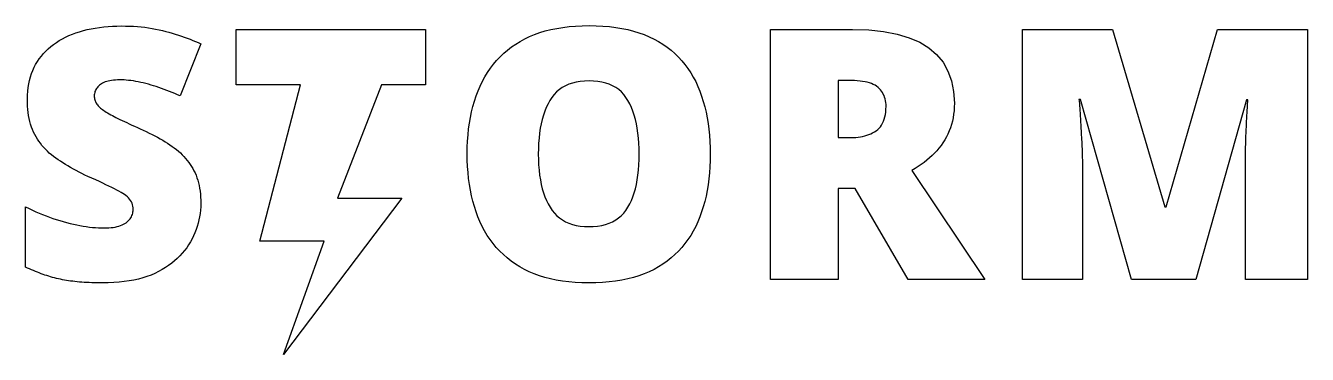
# Model space of a CAD drawing. Header units: millimetres. Extents: x 0 to 40, y 0 to 10.3.
import ezdxf

# ---------------------------------------------------------------- set-up
doc = ezdxf.new("R2010")
doc.units = ezdxf.units.MM

msp = doc.modelspace()

# ---------------------------------------------------------------- linework, layer by layer
for points in [[(5.4654, 4.7134), (5.4632, 4.6082), (5.4565, 4.5039), (5.4453, 4.4005), (5.4296, 4.298), (5.4095, 4.1965), (5.3848, 4.0958), (5.3557, 3.9961), (5.3221, 3.8972), (5.2841, 3.7993), (5.2415, 3.7023), (5.1945, 3.6062), (5.143, 3.511), (5.0868, 3.4177), (5.0258, 3.3274), (4.9599, 3.2401), (4.8891, 3.1557), (4.8135, 3.0743), (4.7331, 2.9959), (4.6477, 2.9204), (4.5576, 2.8479), (4.4625, 2.7783), (4.3626, 2.7117), (4.2579, 2.648), (4.1483, 2.5873), (4.0335, 2.5306), (3.9131, 2.4788), (3.7872, 2.4319), (3.6558, 2.39), (3.5188, 2.353), (3.3763, 2.3209), (3.2282, 2.2938), (3.0746, 2.2716), (2.9155, 2.2543), (2.7508, 2.242), (2.5806, 2.2346), (2.4048, 2.2321), (2.3165, 2.2324), (2.23, 2.2335), (2.1455, 2.2352), (2.0629, 2.2375), (1.9822, 2.2406), (1.9033, 2.2444), (1.8264, 2.2488), (1.7514, 2.2539), (1.6782, 2.2598), (1.607, 2.2662), (1.5376, 2.2734), (1.4702, 2.2813), (1.404, 2.2899), (1.3386, 2.2993), (1.2738, 2.3096), (1.2097, 2.3207), (1.1463, 2.3327), (1.0835, 2.3455), (1.0215, 2.3591), (0.9601, 2.3736), (0.8994, 2.3889), (0.8394, 2.405), (0.7801, 2.422), (0.7214, 2.4398), (0.663, 2.4584), (0.6042, 2.478), (0.5452, 2.4985), (0.4858, 2.5199), (0.4262, 2.5422), (0.3662, 2.5655), (0.3059, 2.5896), (0.2453, 2.6147), (0.1845, 2.6406), (0.1233, 2.6675), (0.0618, 2.6953), (0, 2.724), (0, 4.6041), (0.1057, 4.5523), (0.2116, 4.5025), (0.3177, 4.4548), (0.4239, 4.4091), (0.5302, 4.3655), (0.6367, 4.324), (0.7434, 4.2845), (0.8502, 4.247), (0.9571, 4.2116), (1.0642, 4.1782), (1.1715, 4.1469), (1.2789, 4.1177), (1.3856, 4.0906), (1.4905, 4.0659), (1.5939, 4.0435), (1.6955, 4.0235), (1.7955, 4.0059), (1.8938, 3.9906), (1.9904, 3.9776), (2.0854, 3.9671), (2.1787, 3.9588), (2.2703, 3.9529), (2.3602, 3.9494), (2.4485, 3.9482), (2.5251, 3.9494), (2.5982, 3.9528), (2.6678, 3.9585), (2.7339, 3.9664), (2.7966, 3.9767), (2.8557, 3.9892), (2.9113, 4.004), (2.9635, 4.0211), (3.0121, 4.0405), (3.0573, 4.0621), (3.099, 4.086), (3.1372, 4.1122), (3.1721, 4.1401), (3.204, 4.1693), (3.2328, 4.1996), (3.2586, 4.2312), (3.2814, 4.264), (3.3011, 4.298), (3.3178, 4.3332), (3.3315, 4.3697), (3.3421, 4.4073), (3.3497, 4.4462), (3.3543, 4.4863), (3.3558, 4.5276), (3.3535, 4.5778), (3.3468, 4.6264), (3.3356, 4.6734), (3.3199, 4.7189), (3.2998, 4.7627), (3.2752, 4.8049), (3.2461, 4.8456), (3.2125, 4.8846), (3.1744, 4.9221), (3.1318, 4.958), (3.0848, 4.9922), (3.0333, 5.0249), (2.9765, 5.0578), (2.9135, 5.0928), (2.8444, 5.1298), (2.7692, 5.1688), (2.6877, 5.21), (2.6002, 5.2531), (2.5065, 5.2983), (2.4066, 5.3456), (2.3006, 5.3949), (2.1885, 5.4462), (2.0701, 5.4996), (1.9457, 5.5551), (1.8502, 5.6008), (1.7568, 5.6469), (1.6656, 5.6934), (1.5765, 5.7403), (1.4895, 5.7875), (1.4046, 5.8352), (1.3219, 5.8832), (1.2413, 5.9316), (1.1628, 5.9803), (1.0864, 6.0295), (1.0122, 6.079), (0.9401, 6.1289), (0.8704, 6.18), (0.8034, 6.2329), (0.7392, 6.2878), (0.6777, 6.3445), (0.619, 6.4032), (0.5629, 6.4637), (0.5097, 6.5261), (0.4591, 6.5905), (0.4113, 6.6567), (0.3662, 6.7248), (0.3238, 6.7949), (0.2842, 6.8668), (0.2475, 6.9412), (0.2141, 7.0189), (0.1838, 7.0997), (0.1567, 7.1838), (0.1328, 7.271), (0.112, 7.3614), (0.0945, 7.455), (0.0802, 7.5518), (0.069, 7.6517), (0.061, 7.7549), (0.0562, 7.8613), (0.0547, 7.9708), (0.0572, 8.0948), (0.065, 8.2154), (0.0779, 8.3325), (0.0959, 8.4463), (0.1192, 8.5566), (0.1476, 8.6635), (0.1811, 8.767), (0.2198, 8.8671), (0.2637, 8.9638), (0.3127, 9.057), (0.3669, 9.1469), (0.4263, 9.2333), (0.4903, 9.3163), (0.5582, 9.3958), (0.6302, 9.4717), (0.7063, 9.5442), (0.7863, 9.6132), (0.8704, 9.6787), (0.9585, 9.7408), (1.0506, 9.7993), (1.1467, 9.8543), (1.2469, 9.9059), (1.3511, 9.9539), (1.4593, 9.9985), (1.571, 10.0395), (1.6856, 10.077), (1.8033, 10.1109), (1.9238, 10.1412), (2.0474, 10.1679), (2.1739, 10.1911), (2.3033, 10.2107), (2.4358, 10.2268), (2.5711, 10.2393), (2.7095, 10.2482), (2.8508, 10.2536), (2.9951, 10.2553), (3.1215, 10.2542), (3.2459, 10.2506), (3.3681, 10.2448), (3.4882, 10.2365), (3.6061, 10.2259), (3.722, 10.213), (3.8357, 10.1977), (3.9473, 10.18), (4.0567, 10.16), (4.1641, 10.1377), (4.2693, 10.113), (4.3723, 10.0859), (4.4735, 10.0573), (4.5727, 10.0281), (4.6702, 9.9981), (4.7659, 9.9675), (4.8597, 9.9362), (4.9517, 9.9042), (5.0419, 9.8715), (5.1302, 9.8382), (5.2168, 9.8041), (5.3015, 9.7694), (5.3844, 9.734), (5.4654, 9.6979), (4.8205, 8.0692), (4.7368, 8.1068), (4.6534, 8.1431), (4.5701, 8.1781), (4.4871, 8.2119), (4.4043, 8.2443), (4.3218, 8.2755), (4.2395, 8.3054), (4.1574, 8.3339), (4.0755, 8.3612), (3.9939, 8.3872), (3.9125, 8.4119), (3.8313, 8.4354), (3.7507, 8.4572), (3.6711, 8.4771), (3.5925, 8.4951), (3.5149, 8.5113), (3.4383, 8.5255), (3.3626, 8.5378), (3.288, 8.5483), (3.2143, 8.5568), (3.1416, 8.5635), (3.0699, 8.5682), (2.9992, 8.571), (2.9295, 8.572), (2.8635, 8.571), (2.8006, 8.568), (2.7406, 8.5631), (2.6835, 8.5562), (2.6294, 8.5473), (2.5783, 8.5365), (2.5302, 8.5236), (2.485, 8.5088), (2.4427, 8.4921), (2.4034, 8.4733), (2.3671, 8.4526), (2.3337, 8.4299), (2.3032, 8.4057), (2.2753, 8.3804), (2.2501, 8.3541), (2.2275, 8.3267), (2.2075, 8.2982), (2.1903, 8.2687), (2.1757, 8.2381), (2.1637, 8.2064), (2.1544, 8.1737), (2.1478, 8.1399), (2.1438, 8.1051), (2.1425, 8.0692), (2.1434, 8.0385), (2.1464, 8.0084), (2.1513, 7.979), (2.1582, 7.9501), (2.1671, 7.9219), (2.178, 7.8943), (2.1908, 7.8673), (2.2056, 7.8408), (2.2224, 7.815), (2.2411, 7.7898), (2.2619, 7.7652), (2.2846, 7.7412), (2.3096, 7.7174), (2.3372, 7.6931), (2.3676, 7.6685), (2.4005, 7.6435), (2.4362, 7.6181), (2.4745, 7.5923), (2.5154, 7.5662), (2.559, 7.5396), (2.6053, 7.5127), (2.6542, 7.4854), (2.7058, 7.4578), (2.76, 7.4297), (2.8173, 7.4008), (2.878, 7.3707), (2.9421, 7.3392), (3.0096, 7.3064), (3.0806, 7.2724), (3.1549, 7.2371), (3.2327, 7.2004), (3.3139, 7.1625), (3.3985, 7.1233), (3.4865, 7.0828), (3.5779, 7.041), (3.6728, 6.9979), (3.7663, 6.9557), (3.8575, 6.9128), (3.9464, 6.8692), (4.0329, 6.8249), (4.117, 6.7799), (4.1988, 6.7342), (4.2783, 6.6879), (4.3553, 6.6409), (4.4301, 6.5932), (4.5025, 6.5448), (4.5725, 6.4957), (4.6402, 6.4459), (4.7054, 6.3951), (4.768, 6.3427), (4.828, 6.2888), (4.8855, 6.2334), (4.9404, 6.1765), (4.9927, 6.118), (5.0424, 6.058), (5.0895, 5.9966), (5.1341, 5.9336), (5.1761, 5.869), (5.2155, 5.803), (5.2523, 5.7354), (5.2863, 5.6657), (5.3174, 5.5932), (5.3455, 5.5178), (5.3707, 5.4397), (5.3929, 5.3587), (5.4121, 5.275), (5.4284, 5.1884), (5.4418, 5.099), (5.4521, 5.0068), (5.4595, 4.9118), (5.464, 4.814), (5.4654, 4.7134)], [(6.5677, 10.146), (12.4813, 10.146), (12.4813, 8.419), (11.1068, 8.419), (9.7355, 4.883), (11.7396, 4.883), (8.0477, 0), (9.3135, 3.536), (7.3094, 3.536), (8.5752, 8.419), (6.5677, 8.419)], [(21.3664, 6.2546), (21.3637, 6.0546), (21.3556, 5.8589), (21.3421, 5.6675), (21.3232, 5.4804), (21.299, 5.2976), (21.2693, 5.1192), (21.2343, 4.9451), (21.1939, 4.7753), (21.1481, 4.6099), (21.0969, 4.4488), (21.0403, 4.292), (20.9783, 4.1395), (20.9105, 3.992), (20.8365, 3.85), (20.7563, 3.7136), (20.6698, 3.5827), (20.5771, 3.4573), (20.4782, 3.3375), (20.3731, 3.2232), (20.2617, 3.1144), (20.1442, 3.0113), (20.0203, 2.9136), (19.8903, 2.8215), (19.7541, 2.7349), (19.6112, 2.6546), (19.4612, 2.5813), (19.3042, 2.5149), (19.1401, 2.4556), (18.969, 2.4032), (18.7908, 2.3578), (18.6055, 2.3194), (18.4132, 2.288), (18.2138, 2.2635), (18.0074, 2.2461), (17.7939, 2.2356), (17.5733, 2.2321), (17.358, 2.2356), (17.1492, 2.2461), (16.9469, 2.2635), (16.7511, 2.288), (16.5619, 2.3194), (16.3791, 2.3578), (16.203, 2.4032), (16.0333, 2.4556), (15.8702, 2.5149), (15.7136, 2.5813), (15.5635, 2.6546), (15.42, 2.7349), (15.2828, 2.8215), (15.1517, 2.9137), (15.0268, 3.0116), (14.908, 3.1151), (14.7954, 3.2241), (14.689, 3.3388), (14.5886, 3.4592), (14.4945, 3.5851), (14.4065, 3.7166), (14.3246, 3.8538), (14.2489, 3.9966), (14.1793, 4.145), (14.1156, 4.2983), (14.0574, 4.4559), (14.0048, 4.6177), (13.9577, 4.7838), (13.9161, 4.9542), (13.8801, 5.1288), (13.8496, 5.3076), (13.8247, 5.4907), (13.8053, 5.678), (13.7914, 5.8696), (13.7831, 6.0655), (13.7803, 6.2656), (13.7831, 6.4656), (13.7916, 6.6614), (13.8056, 6.8528), (13.8253, 7.0398), (13.8505, 7.2226), (13.8814, 7.401), (13.918, 7.5751), (13.9601, 7.7449), (14.0078, 7.9103), (14.0612, 8.0714), (14.1202, 8.2282), (14.1848, 8.3807), (14.2552, 8.5282), (14.3317, 8.6699), (14.4143, 8.806), (14.503, 8.9364), (14.5977, 9.061), (14.6985, 9.18), (14.8054, 9.2933), (14.9184, 9.4009), (15.0374, 9.5028), (15.1625, 9.599), (15.2937, 9.6896), (15.4309, 9.7744), (15.5744, 9.853), (15.7245, 9.9247), (15.8811, 9.9896), (16.0442, 10.0477), (16.2139, 10.0989), (16.3901, 10.1433), (16.5728, 10.1809), (16.762, 10.2116), (16.9578, 10.2355), (17.1601, 10.2526), (17.3689, 10.2629), (17.5843, 10.2663), (17.8031, 10.2628), (18.015, 10.2525), (18.22, 10.2352), (18.4181, 10.211), (18.6092, 10.1799), (18.7935, 10.1419), (18.9709, 10.097), (19.1413, 10.0452), (19.3049, 9.9865), (19.4615, 9.9209), (19.6112, 9.8484), (19.7541, 9.7689), (19.8903, 9.6832), (20.0203, 9.5919), (20.1442, 9.495), (20.2617, 9.3924), (20.3731, 9.2842), (20.4782, 9.1705), (20.5771, 9.0511), (20.6698, 8.926), (20.7563, 8.7954), (20.8365, 8.6591), (20.9105, 8.5173), (20.9783, 8.3698), (21.0403, 8.2173), (21.0969, 8.0605), (21.1481, 7.8994), (21.1939, 7.734), (21.2343, 7.5642), (21.2693, 7.3901), (21.299, 7.2117), (21.3232, 7.0289), (21.3421, 6.8418), (21.3556, 6.6504), (21.3637, 6.4547), (21.3664, 6.2546)], [(25.8025, 10.146), (26.3106, 10.13), (26.7745, 10.082), (27.1942, 10.0019), (27.5697, 9.8898), (27.901, 9.7456), (28.1882, 9.5694), (28.4312, 9.3612), (28.63, 9.121), (28.7846, 8.8487), (28.8951, 8.5444), (28.9613, 8.208), (28.9834, 7.8396), (28.981, 7.7225), (28.9736, 7.6081), (28.9612, 7.4963), (28.944, 7.3872), (28.9218, 7.2807), (28.8946, 7.1769), (28.8625, 7.0758), (28.8255, 6.9773), (28.7836, 6.8815), (28.7367, 6.7883), (28.6849, 6.6978), (28.6282, 6.6099), (28.5672, 6.5245), (28.5026, 6.4415), (28.4345, 6.3609), (28.3628, 6.2826), (28.2875, 6.2066), (28.2087, 6.133), (28.1263, 6.0618), (28.0403, 5.9929), (27.9508, 5.9264), (27.8577, 5.8622), (27.761, 5.8004), (27.6608, 5.7409), (29.9344, 2.3414), (27.5406, 2.3414), (25.89, 5.1834), (25.3544, 5.1834), (25.3544, 2.3414), (23.2447, 2.3414), (23.2447, 10.146)], [(34.5127, 2.3414), (32.9168, 7.9599), (32.8731, 7.9599), (32.8767, 7.9224), (32.8804, 7.8827), (32.884, 7.841), (32.8876, 7.7971), (32.8913, 7.7511), (32.8949, 7.703), (32.8986, 7.6527), (32.9022, 7.6004), (32.9059, 7.5459), (32.9095, 7.4892), (32.9132, 7.4305), (32.9168, 7.3696), (32.9204, 7.3072), (32.9241, 7.244), (32.9277, 7.18), (32.9314, 7.1151), (32.935, 7.0494), (32.9387, 6.9829), (32.9423, 6.9155), (32.9459, 6.8473), (32.9496, 6.7783), (32.9532, 6.7084), (32.9569, 6.6377), (32.9605, 6.5662), (32.964, 6.4944), (32.9672, 6.423), (32.9701, 6.352), (32.9727, 6.2814), (32.9749, 6.2111), (32.9769, 6.1412), (32.9786, 6.0717), (32.98, 6.0026), (32.981, 5.9339), (32.9818, 5.8655), (32.9822, 5.7976), (32.9824, 5.73), (32.9824, 2.3414), (31.1132, 2.3414), (31.1132, 10.146), (33.9224, 10.146), (35.5511, 4.6041), (35.5949, 4.6041), (37.1908, 10.146), (40, 10.146), (40, 2.3414), (38.0652, 2.3414), (38.0652, 5.7628), (38.0653, 5.825), (38.0655, 5.888), (38.0659, 5.9517), (38.0664, 6.016), (38.0671, 6.081), (38.068, 6.1467), (38.069, 6.2131), (38.0701, 6.2802), (38.0714, 6.3479), (38.0728, 6.4163), (38.0744, 6.4854), (38.0762, 6.5552), (38.0781, 6.6251), (38.0801, 6.6943), (38.0823, 6.7629), (38.0847, 6.8309), (38.0872, 6.8984), (38.0898, 6.9652), (38.0926, 7.0313), (38.0956, 7.0969), (38.0987, 7.1619), (38.102, 7.2263), (38.1054, 7.29), (38.109, 7.3532), (38.1125, 7.415), (38.1159, 7.4745), (38.1192, 7.5318), (38.1223, 7.587), (38.1253, 7.6399), (38.1281, 7.6907), (38.1307, 7.7392), (38.1332, 7.7856), (38.1356, 7.8297), (38.1378, 7.8717), (38.1399, 7.9114), (38.1418, 7.9489), (38.098, 7.9489), (36.524, 2.3414)], [(15.9993, 6.2546), (16.0018, 6.0811), (16.0095, 5.914), (16.0222, 5.7532), (16.04, 5.5988), (16.0629, 5.4508), (16.0908, 5.3091), (16.1239, 5.1739), (16.162, 5.045), (16.2053, 4.9224), (16.2536, 4.8063), (16.307, 4.6965), (16.3655, 4.5932), (16.4298, 4.4971), (16.5008, 4.4095), (16.5783, 4.3301), (16.6624, 4.2592), (16.7532, 4.1965), (16.8505, 4.1423), (16.9545, 4.0963), (17.0651, 4.0588), (17.1822, 4.0295), (17.306, 4.0087), (17.4364, 3.9961), (17.5733, 3.992), (17.7154, 3.9961), (17.8503, 4.0087), (17.9778, 4.0295), (18.098, 4.0588), (18.211, 4.0963), (18.3166, 4.1423), (18.415, 4.1965), (18.5061, 4.2592), (18.5899, 4.3301), (18.6664, 4.4095), (18.7357, 4.4971), (18.7976, 4.5932), (18.8535, 4.6965), (18.9045, 4.8063), (18.9506, 4.9224), (18.9919, 5.045), (19.0284, 5.1739), (19.0599, 5.3091), (19.0867, 5.4508), (19.1085, 5.5988), (19.1255, 5.7532), (19.1377, 5.914), (19.145, 6.0811), (19.1474, 6.2546), (19.145, 6.4282), (19.1377, 6.5956), (19.1255, 6.7568), (19.1085, 6.9117), (19.0867, 7.0604), (19.0599, 7.2029), (19.0284, 7.3392), (18.9919, 7.4692), (18.9506, 7.593), (18.9045, 7.7106), (18.8535, 7.8219), (18.7976, 7.9271), (18.7357, 8.0248), (18.6667, 8.1141), (18.5906, 8.1949), (18.5073, 8.2671), (18.4169, 8.3309), (18.3194, 8.3862), (18.2147, 8.4329), (18.1029, 8.4712), (17.9839, 8.5009), (17.8579, 8.5222), (17.7246, 8.5349), (17.5843, 8.5392), (17.4438, 8.5349), (17.3104, 8.5222), (17.1839, 8.5009), (17.0645, 8.4712), (16.952, 8.4329), (16.8464, 8.3862), (16.7479, 8.3309), (16.6564, 8.2671), (16.5718, 8.1949), (16.4942, 8.1141), (16.4236, 8.0248), (16.36, 7.9271), (16.3024, 7.8219), (16.2498, 7.7106), (16.2022, 7.593), (16.1596, 7.4692), (16.122, 7.3392), (16.0895, 7.2029), (16.0619, 7.0604), (16.0394, 6.9117), (16.0218, 6.7568), (16.0093, 6.5956), (16.0018, 6.4282), (15.9993, 6.2546)], [(25.7698, 8.5501), (25.3544, 8.5501), (25.3544, 6.7684), (25.7479, 6.7684), (25.8269, 6.7699), (25.9035, 6.7743), (25.9778, 6.7817), (26.0497, 6.7921), (26.1193, 6.8054), (26.1865, 6.8217), (26.2514, 6.8409), (26.3139, 6.8631), (26.374, 6.8883), (26.4318, 6.9164), (26.4873, 6.9475), (26.5404, 6.9815), (26.5901, 7.0194), (26.6356, 7.0619), (26.6767, 7.109), (26.7135, 7.1607), (26.7459, 7.2171), (26.774, 7.278), (26.7978, 7.3437), (26.8173, 7.4139), (26.8324, 7.4888), (26.8433, 7.5683), (26.8497, 7.6525), (26.8519, 7.7412), (26.8502, 7.8038), (26.8449, 7.8641), (26.8362, 7.9219), (26.824, 7.9775), (26.8083, 8.0306), (26.7891, 8.0815), (26.7664, 8.1299), (26.7402, 8.1761), (26.7105, 8.2198), (26.6773, 8.2612), (26.6407, 8.3003), (26.6005, 8.337), (26.5563, 8.371), (26.5076, 8.4021), (26.4543, 8.4302), (26.3965, 8.4554), (26.3341, 8.4776), (26.2671, 8.4968), (26.1956, 8.5131), (26.1195, 8.5264), (26.0389, 8.5368), (25.9538, 8.5442), (25.864, 8.5486), (25.7698, 8.5501)]]:
    msp.add_lwpolyline(points, close=True)

doc.saveas('drawing.dxf')
